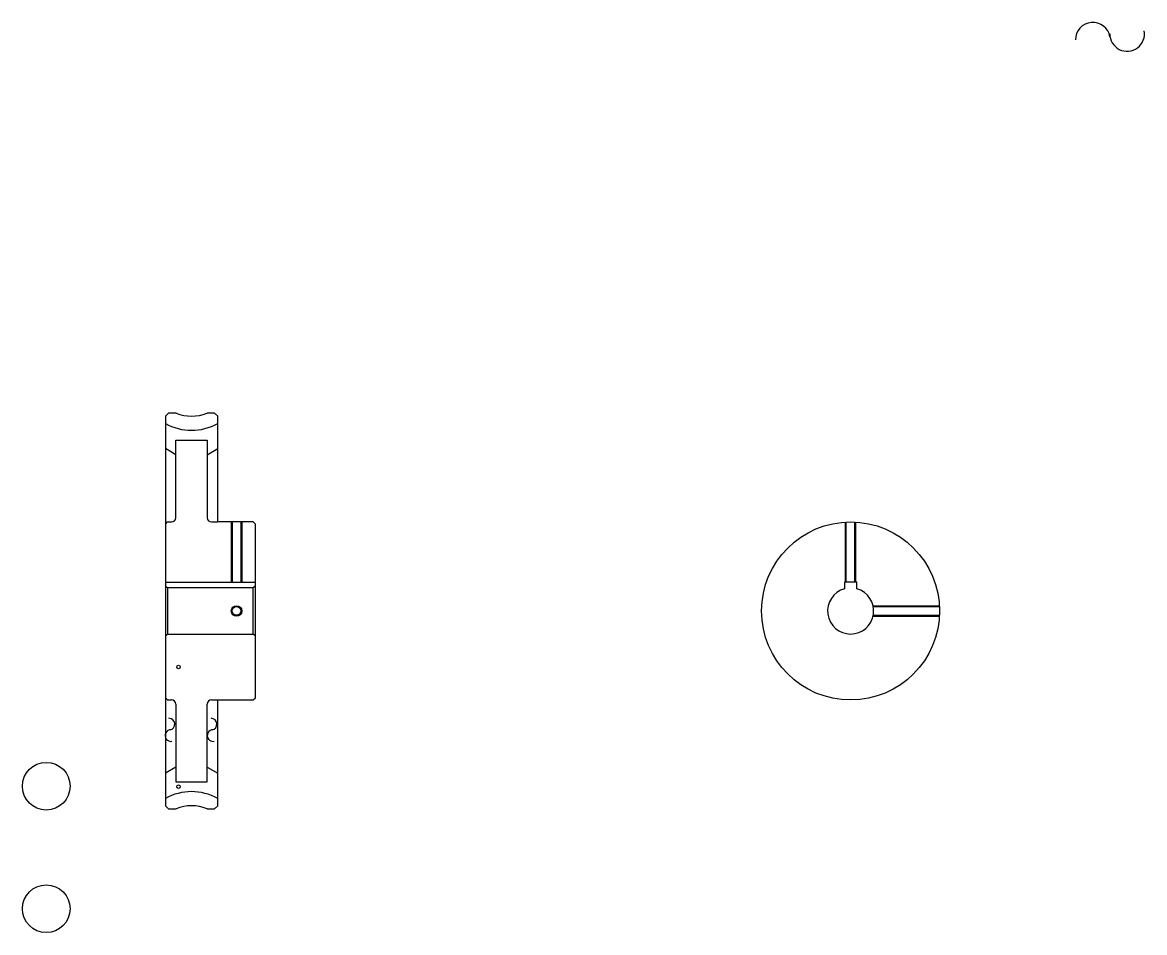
# Model space of a CAD drawing. Header units: metres. Extents: x 154 to 690, y 92 to 527.
import ezdxf

# ---------------------------------------------------------------- set-up
doc = ezdxf.new("R2010")
doc.units = ezdxf.units.M

msp = doc.modelspace()

# ---------------------------------------------------------------- linework, layer by layer
at = {"color": 4}
for p, q in [((241.866684, 327.186127), (241.866684, 290.186127)), ((226.866684, 320.299377), (221.866684, 323.186127)), ((241.866684, 320.299377), (246.866684, 323.186127)), ((243.866684, 288.186127), (246.866684, 288.186127)), ((221.866684, 259.486115), (264.866699, 259.486115)), ((264.866699, 257.686127), (263.866699, 256.686127)), ((221.866684, 233.686127), (222.866684, 234.686127)), ((264.866699, 233.686127), (263.866699, 234.686127)), ((241.866684, 164.186127), (241.866684, 201.186127)), ((243.866684, 203.186127), (246.866684, 203.186127)), ((226.866684, 171.072876), (221.866684, 168.186127)), ((241.866684, 171.072876), (246.866684, 168.186127))]:
    msp.add_line(p, q, dxfattribs=at)
for points in [[(226.967361, 340.186127), (223.366684, 340.186127), (221.866684, 338.686127), (221.866684, 233.686127)], [(241.766006, 151.186127), (245.366684, 151.186127), (246.866684, 152.686127), (246.866684, 203.186127), (263.866699, 203.186127), (264.866699, 204.186127), (264.866699, 287.186127), (263.866699, 288.186127), (246.866684, 288.186127), (246.866684, 338.686127), (245.366684, 340.186127), (241.766006, 340.186127)], [(226.866684, 290.186127), (226.866684, 327.186127), (241.866684, 327.186127)], [(221.866684, 287.186127), (222.866684, 288.186127), (224.866684, 288.186127)], [(253.366684, 288.186127), (253.366684, 259.486115)], [(253.801682, 288.186127), (253.801682, 259.486115)], [(257.931671, 288.186127), (257.931671, 259.486115)], [(258.366699, 288.186127), (258.366699, 259.486115)], [(546.64447, 259.486115), (546.64447, 288.112549)], [(547.079468, 259.486115), (547.079468, 288.135925)], [(551.209473, 259.486115), (551.209473, 288.135925)], [(551.64447, 259.486115), (551.64447, 288.112549)], [(221.866684, 257.686127), (222.866684, 256.686127), (222.866684, 234.686127), (263.866699, 234.686127), (263.866699, 256.686127), (222.866684, 256.686127)], [(552.14447, 256.269135), (552.14447, 259.486115), (546.14447, 259.486115), (546.14447, 256.269135)], [(559.856628, 248.186127), (591.570862, 248.186127)], [(559.948914, 247.751129), (591.594238, 247.751129)], [(559.856628, 243.186127), (591.570862, 243.186127)], [(559.948914, 243.621124), (591.594238, 243.621124)], [(221.866684, 233.686127), (221.866684, 152.686127), (223.366684, 151.186127), (226.967361, 151.186127)], [(221.866684, 204.186127), (222.866684, 203.186127), (224.866684, 203.186127)], [(226.866684, 201.186127), (226.866684, 164.186127), (241.866684, 164.186127)]]:
    msp.add_lwpolyline(points, dxfattribs=at)
for centre, radius in [((549.14447, 245.686127), 42.5), ((255.866684, 245.686127), 2.065)]:
    msp.add_circle(centre, radius, dxfattribs=at)
at = {"color": 7}
msp.add_circle((255.866684, 245.686127), 2.5, dxfattribs=at)
at = {"color": 5}
for centre, radius in [((228.116684, 218.936127), 0.853333), ((164.977798, 162.047241), 11.377778), ((228.116684, 161.811127), 0.853333), ((164.977798, 103.547241), 11.377778)]:
    msp.add_circle(centre, radius, dxfattribs=at)
at = {"color": 7}
for centre, radius, start, end in [((664.817749, 518.320557), 8.32, 10, 180), ((681.204956, 521.210083), 8.32, 180, 10), ((223.583328, 191.662796), 2.773333, 280, 90), ((243.703323, 191.662796), 2.773333, 280, 90), ((224.546494, 186.200394), 2.773333, 90, 280), ((244.666489, 186.200394), 2.773333, 90, 280)]:
    msp.add_arc(centre, radius, start, end, dxfattribs=at)
at = {"color": 4}
for centre, radius, start, end in [((234.366684, 357.686127), 19, 247.08045793, 292.91954207), ((234.366684, 357.686127), 25.75, 240.95890009, 299.04109991), ((224.866684, 290.186127), 2, 270, 0), ((243.866684, 290.186127), 2, 180, 270), ((549.14447, 245.686127), 11, 105.82662089, 74.17337911), ((224.866684, 201.186127), 2, 0, 90), ((243.866684, 201.186127), 2, 90, 180), ((234.366684, 133.686127), 25.75, 60.95890009, 119.04109991), ((234.366684, 133.686127), 19, 67.08045793, 112.91954207)]:
    msp.add_arc(centre, radius, start, end, dxfattribs=at)

doc.saveas('drawing.dxf')
